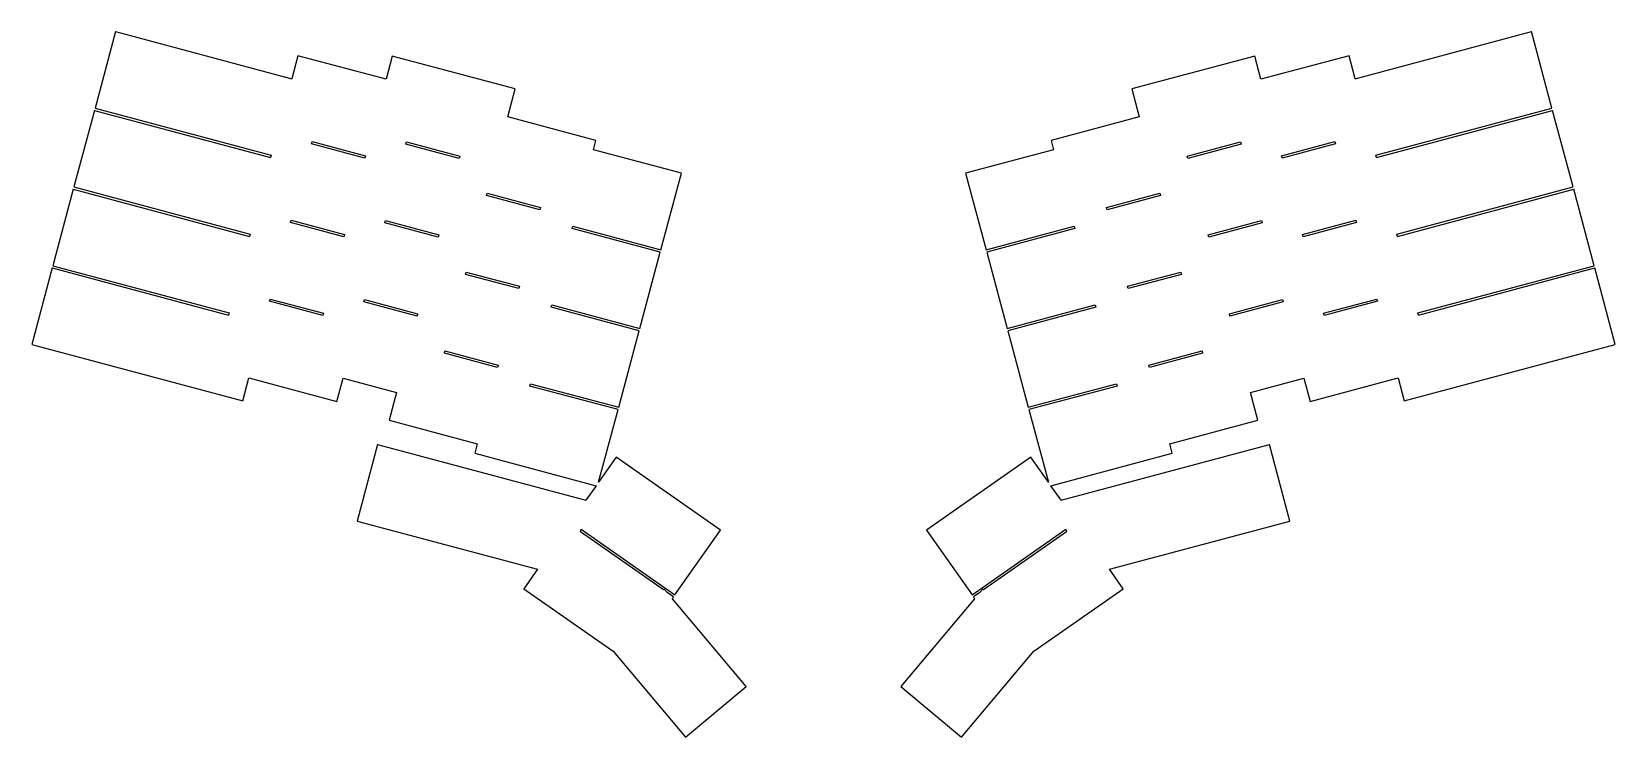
# Model space of a CAD drawing. Header units: millimetres. Extents: x -15 to 315, y -86 to 61.
import ezdxf

# ---------------------------------------------------------------- set-up
doc = ezdxf.new("R2010")
doc.units = ezdxf.units.MM

msp = doc.modelspace()

# ---------------------------------------------------------------- linework, layer by layer
for p, q in [((2.54, 60.66), (-1.73, 44.72)), ((2.54, 60.66), (39.24, 50.83)), ((260.76, 50.83), (297.46, 60.66)), ((301.73, 44.72), (297.46, 60.66)), ((40.54, 55.65), (39.24, 50.83)), ((58.89, 50.74), (40.54, 55.65)), ((60.18, 55.57), (58.89, 50.74)), ((85.78, 48.71), (60.18, 55.57)), ((239.82, 55.57), (214.22, 48.71)), ((241.11, 50.74), (239.82, 55.57)), ((259.46, 55.65), (241.11, 50.74)), ((260.76, 50.83), (259.46, 55.65)), ((84.23, 42.91), (85.78, 48.71)), ((214.22, 48.71), (215.77, 42.91)), ((-1.86, 44.24), (-6.13, 28.3)), ((-1.86, 44.24), (34.84, 34.4)), ((-1.73, 44.72), (34.97, 34.89)), ((102.58, 38), (84.23, 42.91)), ((215.77, 42.91), (197.42, 38)), ((265.03, 34.89), (301.73, 44.72)), ((265.16, 34.4), (301.86, 44.24)), ((306.13, 28.3), (301.86, 44.24)), ((43.38, 37.29), (43.51, 37.78)), ((54.49, 34.32), (43.38, 37.29)), ((43.51, 37.78), (54.62, 34.8)), ((63.03, 37.21), (63.16, 37.69)), ((74.14, 34.23), (63.03, 37.21)), ((63.16, 37.69), (74.26, 34.71)), ((102.06, 36.06), (102.58, 38)), ((197.42, 38), (197.94, 36.06)), ((225.74, 34.71), (236.84, 37.69)), ((236.97, 37.21), (225.86, 34.23)), ((236.84, 37.69), (236.97, 37.21)), ((245.38, 34.8), (256.49, 37.78)), ((256.62, 37.29), (245.51, 34.32)), ((256.49, 37.78), (256.62, 37.29)), ((34.97, 34.89), (34.84, 34.4)), ((54.62, 34.8), (54.49, 34.32)), ((74.26, 34.71), (74.14, 34.23)), ((120.41, 31.15), (102.06, 36.06)), ((197.94, 36.06), (179.59, 31.15)), ((225.86, 34.23), (225.74, 34.71)), ((245.51, 34.32), (245.38, 34.8)), ((265.16, 34.4), (265.03, 34.89)), ((116.14, 15.21), (120.41, 31.15)), ((179.59, 31.15), (183.86, 15.21)), ((-6.26, 27.82), (-10.53, 11.88)), ((-6.26, 27.82), (30.44, 17.98)), ((-6.13, 28.3), (30.57, 18.47)), ((79.83, 26.49), (79.96, 26.97)), ((90.93, 23.52), (79.83, 26.49)), ((79.96, 26.97), (91.06, 24)), ((208.94, 24), (220.04, 26.97)), ((220.17, 26.49), (209.07, 23.52)), ((220.04, 26.97), (220.17, 26.49)), ((269.43, 18.47), (306.13, 28.3)), ((269.56, 17.98), (306.26, 27.82)), ((310.53, 11.88), (306.26, 27.82)), ((91.06, 24), (90.93, 23.52)), ((209.07, 23.52), (208.94, 24)), ((38.98, 20.87), (39.11, 21.36)), ((50.09, 17.9), (38.98, 20.87)), ((39.11, 21.36), (50.22, 18.38)), ((58.63, 20.78), (58.76, 21.27)), ((69.74, 17.81), (58.63, 20.78)), ((58.76, 21.27), (69.86, 18.29)), ((97.66, 19.64), (97.79, 20.13)), ((97.79, 20.13), (116.14, 15.21)), ((183.86, 15.21), (202.21, 20.13)), ((202.21, 20.13), (202.34, 19.64)), ((230.14, 18.29), (241.24, 21.27)), ((241.37, 20.78), (230.26, 17.81)), ((241.24, 21.27), (241.37, 20.78)), ((249.78, 18.38), (260.89, 21.36)), ((261.02, 20.87), (249.91, 17.9)), ((260.89, 21.36), (261.02, 20.87)), ((30.57, 18.47), (30.44, 17.98)), ((50.22, 18.38), (50.09, 17.9)), ((69.86, 18.29), (69.74, 17.81)), ((116.01, 14.73), (97.66, 19.64)), ((202.34, 19.64), (183.99, 14.73)), ((230.26, 17.81), (230.14, 18.29)), ((249.91, 17.9), (249.78, 18.38)), ((269.56, 17.98), (269.43, 18.47)), ((111.74, -1.21), (116.01, 14.73)), ((183.99, 14.73), (188.26, -1.21)), ((-10.66, 11.4), (-14.93, -4.54)), ((-10.66, 11.4), (26.04, 1.56)), ((-10.53, 11.88), (26.17, 2.05)), ((75.43, 10.07), (75.56, 10.55)), ((86.53, 7.09), (75.43, 10.07)), ((75.56, 10.55), (86.66, 7.58)), ((213.34, 7.58), (224.44, 10.55)), ((224.57, 10.07), (213.47, 7.09)), ((224.44, 10.55), (224.57, 10.07)), ((273.83, 2.05), (310.53, 11.88)), ((273.96, 1.56), (310.66, 11.4)), ((314.93, -4.54), (310.66, 11.4)), ((86.66, 7.58), (86.53, 7.09)), ((213.47, 7.09), (213.34, 7.58)), ((34.58, 4.45), (34.71, 4.93)), ((45.69, 1.48), (34.58, 4.45)), ((34.71, 4.93), (45.82, 1.96)), ((54.23, 4.36), (54.36, 4.85)), ((65.34, 1.39), (54.23, 4.36)), ((54.36, 4.85), (65.46, 1.87)), ((93.26, 3.22), (93.39, 3.7)), ((93.39, 3.7), (111.74, -1.21)), ((188.26, -1.21), (206.61, 3.7)), ((206.61, 3.7), (206.74, 3.22)), ((234.54, 1.87), (245.64, 4.85)), ((245.77, 4.36), (234.66, 1.39)), ((245.64, 4.85), (245.77, 4.36)), ((254.18, 1.96), (265.29, 4.93)), ((265.42, 4.45), (254.31, 1.48)), ((265.29, 4.93), (265.42, 4.45)), ((26.17, 2.05), (26.04, 1.56)), ((45.82, 1.96), (45.69, 1.48)), ((65.46, 1.87), (65.34, 1.39)), ((111.61, -1.7), (93.26, 3.22)), ((206.74, 3.22), (188.39, -1.7)), ((234.66, 1.39), (234.54, 1.87)), ((254.31, 1.48), (254.18, 1.96)), ((273.96, 1.56), (273.83, 2.05)), ((107.34, -17.63), (111.61, -1.7)), ((188.39, -1.7), (192.66, -17.63)), ((-14.93, -4.54), (29.02, -16.32)), ((71.03, -6.35), (71.16, -5.87)), ((82.13, -9.33), (71.03, -6.35)), ((71.16, -5.87), (82.26, -8.84)), ((217.74, -8.84), (228.84, -5.87)), ((228.97, -6.35), (217.87, -9.33)), ((228.84, -5.87), (228.97, -6.35)), ((270.98, -16.32), (314.93, -4.54)), ((82.26, -8.84), (82.13, -9.33)), ((217.87, -9.33), (217.74, -8.84)), ((29.02, -16.32), (30.31, -11.49)), ((30.31, -11.49), (48.66, -16.4)), ((48.66, -16.4), (49.96, -11.57)), ((49.96, -11.57), (61.06, -14.55)), ((88.86, -13.2), (88.99, -12.72)), ((88.99, -12.72), (107.34, -17.63)), ((192.66, -17.63), (211.01, -12.72)), ((211.01, -12.72), (211.14, -13.2)), ((238.94, -14.55), (250.04, -11.57)), ((250.04, -11.57), (251.34, -16.4)), ((251.34, -16.4), (269.69, -11.49)), ((269.69, -11.49), (270.98, -16.32)), ((61.06, -14.55), (59.51, -20.35)), ((107.21, -18.12), (88.86, -13.2)), ((211.14, -13.2), (192.79, -18.12)), ((240.49, -20.35), (238.94, -14.55)), ((103.16, -33.26), (107.21, -18.12)), ((192.79, -18.12), (196.84, -33.26)), ((59.51, -20.35), (77.86, -25.26)), ((222.14, -25.26), (240.49, -20.35)), ((57.12, -25.4), (52.85, -41.34)), ((57.12, -25.4), (100.52, -37.03)), ((77.86, -25.26), (77.35, -27.2)), ((199.48, -37.03), (242.88, -25.4)), ((222.65, -27.2), (222.14, -25.26)), ((247.15, -41.34), (242.88, -25.4)), ((77.35, -27.2), (102.66, -33.98)), ((106.81, -28.04), (103.16, -33.26)), ((128.52, -43.24), (106.81, -28.04)), ((193.19, -28.04), (171.48, -43.24)), ((196.84, -33.26), (193.19, -28.04)), ((197.34, -33.98), (222.65, -27.2)), ((102.66, -33.98), (100.52, -37.03)), ((199.48, -37.03), (197.34, -33.98)), ((52.85, -41.34), (90.45, -51.41)), ((209.55, -51.41), (247.15, -41.34)), ((99.36, -43.57), (99.5, -43.06)), ((116.65, -55.68), (99.36, -43.57)), ((99.5, -43.06), (119.06, -56.75)), ((119.06, -56.75), (128.52, -43.24)), ((171.48, -43.24), (180.94, -56.75)), ((180.94, -56.75), (200.5, -43.06)), ((200.64, -43.57), (183.35, -55.68)), ((200.5, -43.06), (200.64, -43.57)), ((90.45, -51.41), (87.6, -55.48)), ((212.4, -55.48), (209.55, -51.41)), ((87.6, -55.48), (106.17, -68.49)), ((116.84, -55.53), (116.65, -55.68)), ((117.42, -56.22), (116.84, -55.53)), ((183.16, -55.53), (182.58, -56.22)), ((183.35, -55.68), (183.16, -55.53)), ((193.83, -68.49), (212.4, -55.48)), ((118.77, -57.16), (117.42, -56.22)), ((118.52, -57.53), (118.77, -57.16)), ((133.87, -75.83), (118.52, -57.53)), ((181.48, -57.53), (166.13, -75.83)), ((182.58, -56.22), (181.23, -57.16)), ((181.23, -57.16), (181.48, -57.53)), ((106.17, -68.49), (121.23, -86.43)), ((178.77, -86.43), (193.83, -68.49)), ((121.23, -86.43), (133.87, -75.83)), ((166.13, -75.83), (178.77, -86.43))]:
    msp.add_line(p, q)

doc.saveas('drawing.dxf')
